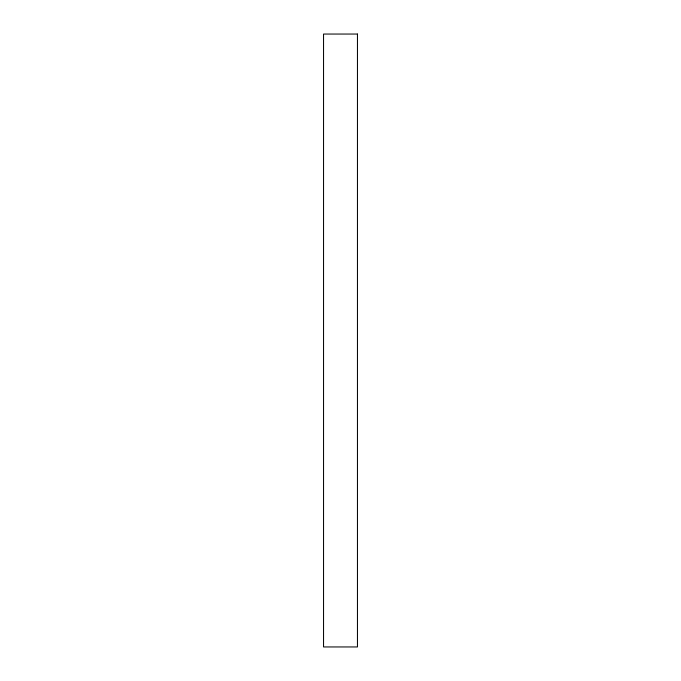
<?xml version="1.0" encoding="UTF-8"?>
<svg xmlns="http://www.w3.org/2000/svg" width="681" height="681" viewBox="0 0 681 681"><rect width="100%" height="100%" fill="white"/><g stroke="black" fill="none" stroke-linecap="round" stroke-linejoin="round"><path stroke-width="1.02" d="M357.457 34.05L323.543 34.05L323.543 646.95L357.457 646.95L357.457 34.05"/></g></svg>
